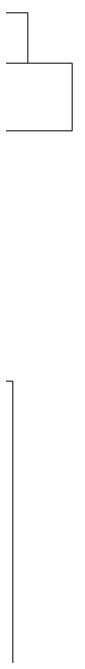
# Model space of a CAD drawing. Header units: metres. Extents: x -183 to 1639, y -350 to 198.
# Drawn here: x 700.256 to 700.456, y -179.73 to -177.546 of the extents above; entities that cross this region are included whole.
import ezdxf

# ---------------------------------------------------------------- set-up
doc = ezdxf.new("R2010")
doc.units = ezdxf.units.M
doc.header["$MEASUREMENT"] = 0
doc.layers.add('okna', color=4, linetype='Continuous')
doc.layers.add('pohled', color=4, linetype='Continuous')

msp = doc.modelspace()

# ---------------------------------------------------------------- linework, layer by layer
at = {"layer": 'okna', "linetype": 'Continuous', "lineweight": 0}
for p, q in [((700.3061, -177.7167), (700.3061, -177.5463)), ((700.2561, -178.7963), (699.8061, -178.7963)), ((700.2561, -178.7963), (700.2561, -183.4463))]:
    msp.add_line(p, q, dxfattribs=at)
at = {"layer": 'pohled', "lineweight": 0}
for p, q in [((692.7061, -177.5463), (700.3061, -177.5463)), ((692.5561, -177.7167), (700.4561, -177.7167)), ((700.4561, -177.9463), (700.4561, -177.7167)), ((692.5561, -177.9463), (700.4561, -177.9463))]:
    msp.add_line(p, q, dxfattribs=at)

doc.saveas('drawing.dxf')
